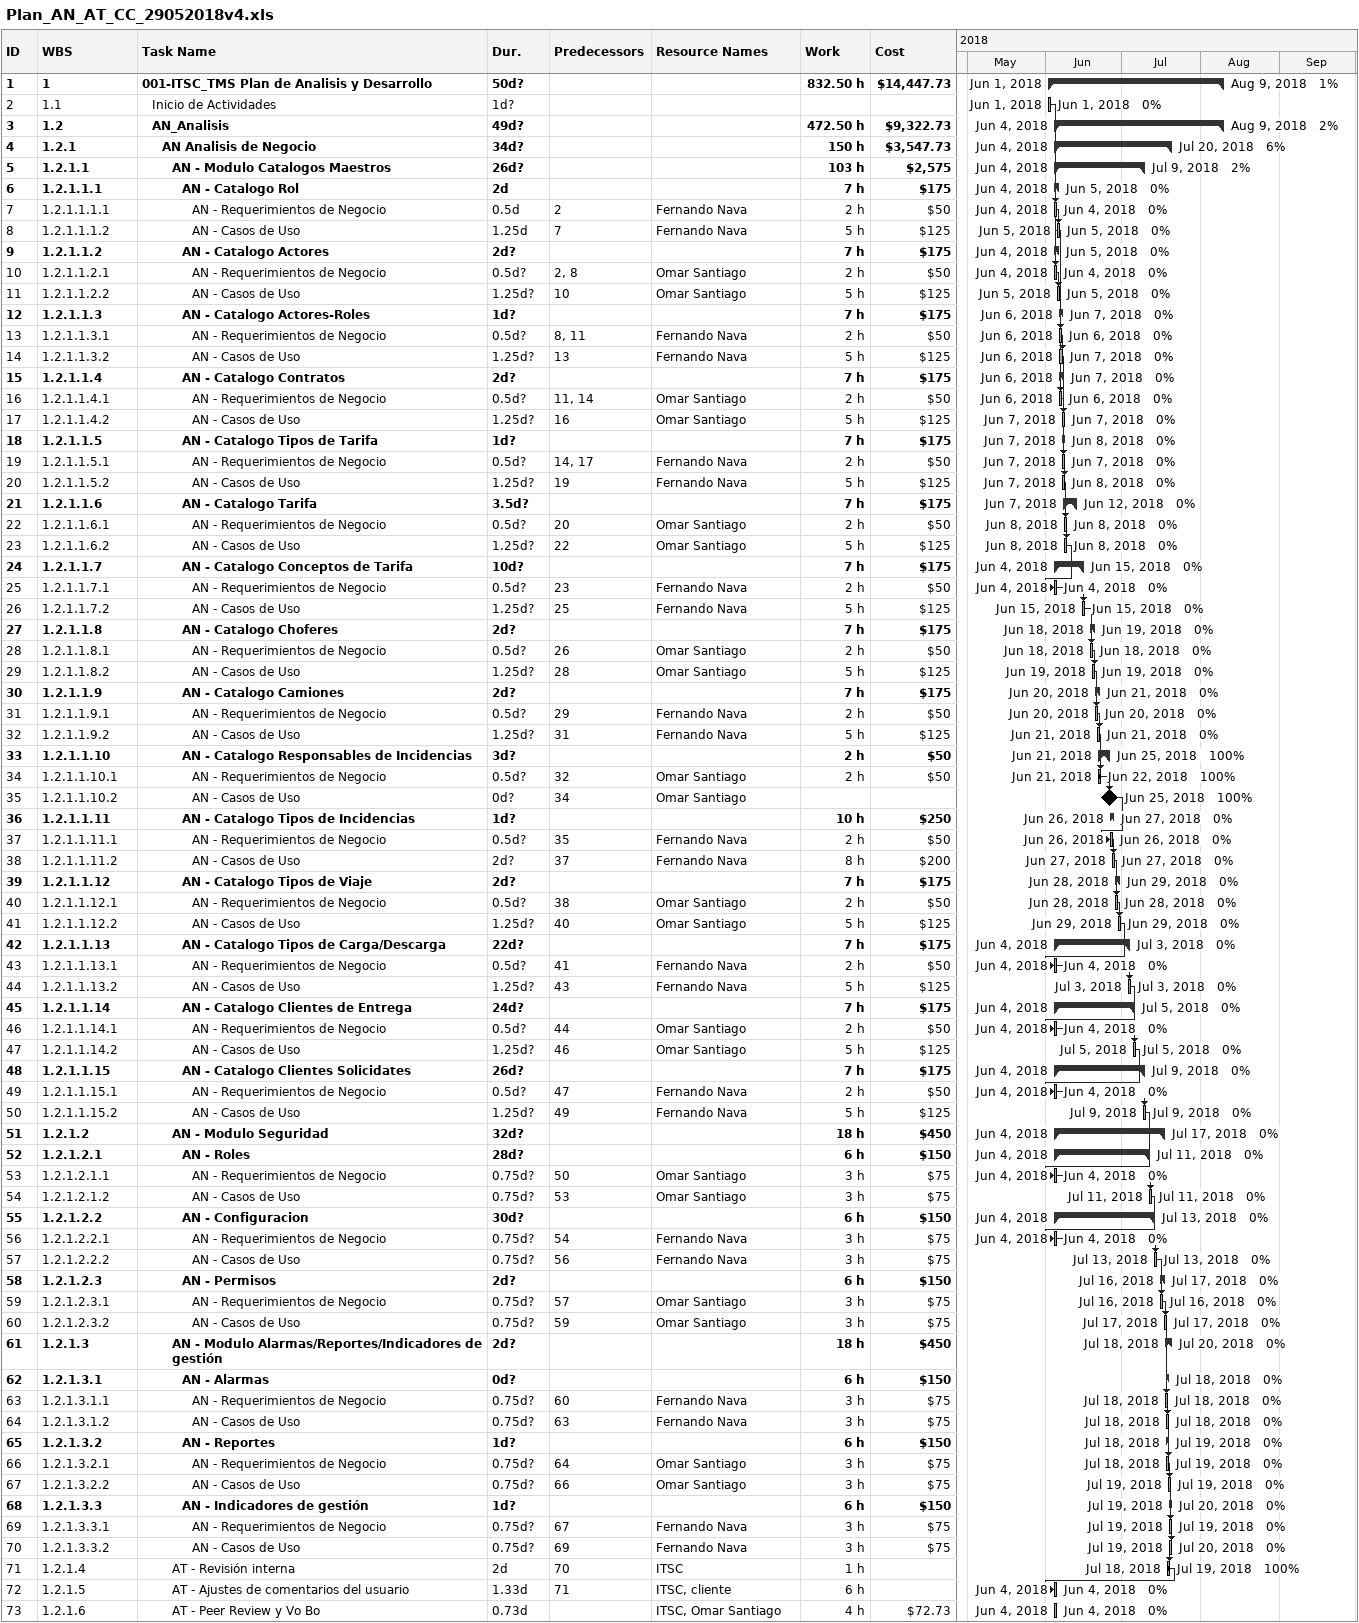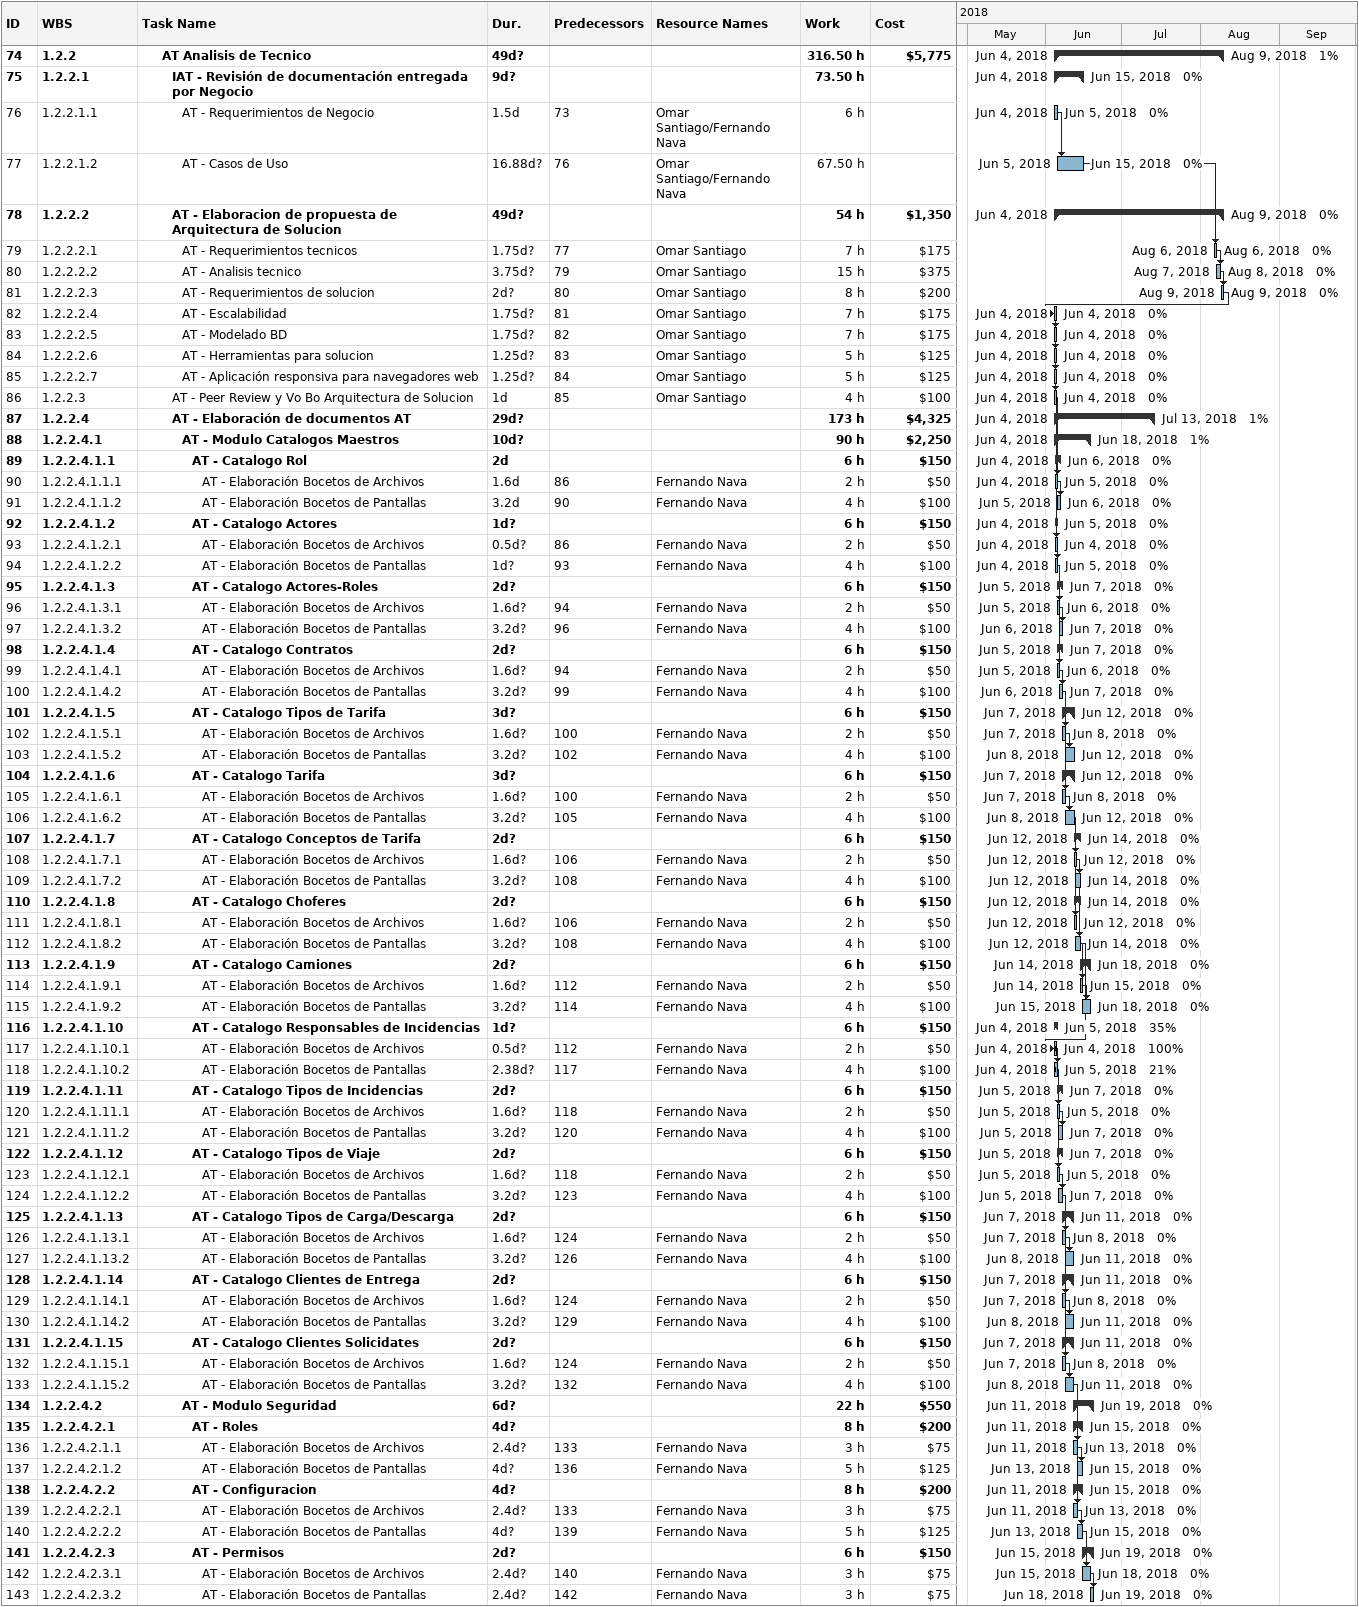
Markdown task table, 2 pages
Plan_AN_AT_CC_29052018v4.xls

| ID | WBS | Task | Duration | Start | Finish | Predecessors | Resources | % complete | Work (h) | Cost ($) |
|---|---|---|---|---|---|---|---|---|---|---|
| 1 | 1 | **001-ITSC_TMS Plan de Analisis y Desarrollo** | 50d? | 2018-06-01 | 2018-08-09 |  |  | 1 | 832.50 | 14447.73 |
| 2 | 1.1 | Inicio de Actividades | 1d? | 2018-06-01 | 2018-06-01 |  |  | 0 |  |  |
| 3 | 1.2 | **AN_Analisis** | 49d? | 2018-06-04 | 2018-08-09 |  |  | 2 | 472.50 | 9322.73 |
| 4 | 1.2.1 | **AN Analisis de Negocio** | 34d? | 2018-06-04 | 2018-07-20 |  |  | 6 | 150 | 3547.73 |
| 5 | 1.2.1.1 | **AN - Modulo Catalogos Maestros** | 26d? | 2018-06-04 | 2018-07-09 |  |  | 2 | 103 | 2575 |
| 6 | 1.2.1.1.1 | **AN - Catalogo Rol** | 2d | 2018-06-04 | 2018-06-05 |  |  | 0 | 7 | 175 |
| 7 | 1.2.1.1.1.1 | AN - Requerimientos de Negocio | 0.5d | 2018-06-04 | 2018-06-04 | 2 | Fernando Nava | 0 | 2 | 50 |
| 8 | 1.2.1.1.1.2 | AN - Casos de Uso | 1.25d | 2018-06-05 | 2018-06-05 | 7 | Fernando Nava | 0 | 5 | 125 |
| 9 | 1.2.1.1.2 | **AN - Catalogo Actores** | 2d? | 2018-06-04 | 2018-06-05 |  |  | 0 | 7 | 175 |
| 10 | 1.2.1.1.2.1 | AN - Requerimientos de Negocio | 0.5d? | 2018-06-04 | 2018-06-04 | 2, 8 | Omar Santiago | 0 | 2 | 50 |
| 11 | 1.2.1.1.2.2 | AN - Casos de Uso | 1.25d? | 2018-06-05 | 2018-06-05 | 10 | Omar Santiago | 0 | 5 | 125 |
| 12 | 1.2.1.1.3 | **AN - Catalogo Actores-Roles** | 1d? | 2018-06-06 | 2018-06-07 |  |  | 0 | 7 | 175 |
| 13 | 1.2.1.1.3.1 | AN - Requerimientos de Negocio | 0.5d? | 2018-06-06 | 2018-06-06 | 8, 11 | Fernando Nava | 0 | 2 | 50 |
| 14 | 1.2.1.1.3.2 | AN - Casos de Uso | 1.25d? | 2018-06-06 | 2018-06-07 | 13 | Fernando Nava | 0 | 5 | 125 |
| 15 | 1.2.1.1.4 | **AN - Catalogo Contratos** | 2d? | 2018-06-06 | 2018-06-07 |  |  | 0 | 7 | 175 |
| 16 | 1.2.1.1.4.1 | AN - Requerimientos de Negocio | 0.5d? | 2018-06-06 | 2018-06-06 | 11, 14 | Omar Santiago | 0 | 2 | 50 |
| 17 | 1.2.1.1.4.2 | AN - Casos de Uso | 1.25d? | 2018-06-07 | 2018-06-07 | 16 | Omar Santiago | 0 | 5 | 125 |
| 18 | 1.2.1.1.5 | **AN - Catalogo Tipos de Tarifa** | 1d? | 2018-06-07 | 2018-06-08 |  |  | 0 | 7 | 175 |
| 19 | 1.2.1.1.5.1 | AN - Requerimientos de Negocio | 0.5d? | 2018-06-07 | 2018-06-07 | 14, 17 | Fernando Nava | 0 | 2 | 50 |
| 20 | 1.2.1.1.5.2 | AN - Casos de Uso | 1.25d? | 2018-06-07 | 2018-06-08 | 19 | Fernando Nava | 0 | 5 | 125 |
| 21 | 1.2.1.1.6 | **AN - Catalogo Tarifa** | 3.5d? | 2018-06-07 | 2018-06-12 |  |  | 0 | 7 | 175 |
| 22 | 1.2.1.1.6.1 | AN - Requerimientos de Negocio | 0.5d? | 2018-06-08 | 2018-06-08 | 20 | Omar Santiago | 0 | 2 | 50 |
| 23 | 1.2.1.1.6.2 | AN - Casos de Uso | 1.25d? | 2018-06-08 | 2018-06-08 | 22 | Omar Santiago | 0 | 5 | 125 |
| 24 | 1.2.1.1.7 | **AN - Catalogo Conceptos de Tarifa** | 10d? | 2018-06-04 | 2018-06-15 |  |  | 0 | 7 | 175 |
| 25 | 1.2.1.1.7.1 | AN - Requerimientos de Negocio | 0.5d? | 2018-06-04 | 2018-06-04 | 23 | Fernando Nava | 0 | 2 | 50 |
| 26 | 1.2.1.1.7.2 | AN - Casos de Uso | 1.25d? | 2018-06-15 | 2018-06-15 | 25 | Fernando Nava | 0 | 5 | 125 |
| 27 | 1.2.1.1.8 | **AN - Catalogo Choferes** | 2d? | 2018-06-18 | 2018-06-19 |  |  | 0 | 7 | 175 |
| 28 | 1.2.1.1.8.1 | AN - Requerimientos de Negocio | 0.5d? | 2018-06-18 | 2018-06-18 | 26 | Omar Santiago | 0 | 2 | 50 |
| 29 | 1.2.1.1.8.2 | AN - Casos de Uso | 1.25d? | 2018-06-19 | 2018-06-19 | 28 | Omar Santiago | 0 | 5 | 125 |
| 30 | 1.2.1.1.9 | **AN - Catalogo Camiones** | 2d? | 2018-06-20 | 2018-06-21 |  |  | 0 | 7 | 175 |
| 31 | 1.2.1.1.9.1 | AN - Requerimientos de Negocio | 0.5d? | 2018-06-20 | 2018-06-20 | 29 | Fernando Nava | 0 | 2 | 50 |
| 32 | 1.2.1.1.9.2 | AN - Casos de Uso | 1.25d? | 2018-06-21 | 2018-06-21 | 31 | Fernando Nava | 0 | 5 | 125 |
| 33 | 1.2.1.1.10 | **AN - Catalogo Responsables de Incidencias** | 3d? | 2018-06-21 | 2018-06-25 |  |  | 100 | 2 | 50 |
| 34 | 1.2.1.1.10.1 | AN - Requerimientos de Negocio | 0.5d? | 2018-06-21 | 2018-06-22 | 32 | Omar Santiago | 100 | 2 | 50 |
| 35 | 1.2.1.1.10.2 | AN - Casos de Uso | 0d? | 2018-06-25 | 2018-06-25 | 34 | Omar Santiago | 100 |  |  |
| 36 | 1.2.1.1.11 | **AN - Catalogo Tipos de Incidencias** | 1d? | 2018-06-26 | 2018-06-27 |  |  | 0 | 10 | 250 |
| 37 | 1.2.1.1.11.1 | AN - Requerimientos de Negocio | 0.5d? | 2018-06-26 | 2018-06-26 | 35 | Fernando Nava | 0 | 2 | 50 |
| 38 | 1.2.1.1.11.2 | AN - Casos de Uso | 2d? | 2018-06-27 | 2018-06-27 | 37 | Fernando Nava | 0 | 8 | 200 |
| 39 | 1.2.1.1.12 | **AN - Catalogo Tipos de Viaje** | 2d? | 2018-06-28 | 2018-06-29 |  |  | 0 | 7 | 175 |
| 40 | 1.2.1.1.12.1 | AN - Requerimientos de Negocio | 0.5d? | 2018-06-28 | 2018-06-28 | 38 | Omar Santiago | 0 | 2 | 50 |
| 41 | 1.2.1.1.12.2 | AN - Casos de Uso | 1.25d? | 2018-06-29 | 2018-06-29 | 40 | Omar Santiago | 0 | 5 | 125 |
| 42 | 1.2.1.1.13 | **AN - Catalogo Tipos de Carga/Descarga** | 22d? | 2018-06-04 | 2018-07-03 |  |  | 0 | 7 | 175 |
| 43 | 1.2.1.1.13.1 | AN - Requerimientos de Negocio | 0.5d? | 2018-06-04 | 2018-06-04 | 41 | Fernando Nava | 0 | 2 | 50 |
| 44 | 1.2.1.1.13.2 | AN - Casos de Uso | 1.25d? | 2018-07-03 | 2018-07-03 | 43 | Fernando Nava | 0 | 5 | 125 |
| 45 | 1.2.1.1.14 | **AN - Catalogo Clientes de Entrega** | 24d? | 2018-06-04 | 2018-07-05 |  |  | 0 | 7 | 175 |
| 46 | 1.2.1.1.14.1 | AN - Requerimientos de Negocio | 0.5d? | 2018-06-04 | 2018-06-04 | 44 | Omar Santiago | 0 | 2 | 50 |
| 47 | 1.2.1.1.14.2 | AN - Casos de Uso | 1.25d? | 2018-07-05 | 2018-07-05 | 46 | Omar Santiago | 0 | 5 | 125 |
| 48 | 1.2.1.1.15 | **AN - Catalogo Clientes Solicidates** | 26d? | 2018-06-04 | 2018-07-09 |  |  | 0 | 7 | 175 |
| 49 | 1.2.1.1.15.1 | AN - Requerimientos de Negocio | 0.5d? | 2018-06-04 | 2018-06-04 | 47 | Fernando Nava | 0 | 2 | 50 |
| 50 | 1.2.1.1.15.2 | AN - Casos de Uso | 1.25d? | 2018-07-09 | 2018-07-09 | 49 | Fernando Nava | 0 | 5 | 125 |
| 51 | 1.2.1.2 | **AN - Modulo Seguridad** | 32d? | 2018-06-04 | 2018-07-17 |  |  | 0 | 18 | 450 |
| 52 | 1.2.1.2.1 | **AN - Roles** | 28d? | 2018-06-04 | 2018-07-11 |  |  | 0 | 6 | 150 |
| 53 | 1.2.1.2.1.1 | AN - Requerimientos de Negocio | 0.75d? | 2018-06-04 | 2018-06-04 | 50 | Omar Santiago | 0 | 3 | 75 |
| 54 | 1.2.1.2.1.2 | AN - Casos de Uso | 0.75d? | 2018-07-11 | 2018-07-11 | 53 | Omar Santiago | 0 | 3 | 75 |
| 55 | 1.2.1.2.2 | **AN - Configuracion** | 30d? | 2018-06-04 | 2018-07-13 |  |  | 0 | 6 | 150 |
| 56 | 1.2.1.2.2.1 | AN - Requerimientos de Negocio | 0.75d? | 2018-06-04 | 2018-06-04 | 54 | Fernando Nava | 0 | 3 | 75 |
| 57 | 1.2.1.2.2.2 | AN - Casos de Uso | 0.75d? | 2018-07-13 | 2018-07-13 | 56 | Fernando Nava | 0 | 3 | 75 |
| 58 | 1.2.1.2.3 | **AN - Permisos** | 2d? | 2018-07-16 | 2018-07-17 |  |  | 0 | 6 | 150 |
| 59 | 1.2.1.2.3.1 | AN - Requerimientos de Negocio | 0.75d? | 2018-07-16 | 2018-07-16 | 57 | Omar Santiago | 0 | 3 | 75 |
| 60 | 1.2.1.2.3.2 | AN - Casos de Uso | 0.75d? | 2018-07-17 | 2018-07-17 | 59 | Omar Santiago | 0 | 3 | 75 |
| 61 | 1.2.1.3 | **AN - Modulo Alarmas/Reportes/Indicadores de gestión** | 2d? | 2018-07-18 | 2018-07-20 |  |  | 0 | 18 | 450 |
| 62 | 1.2.1.3.1 | **AN - Alarmas** | 0d? | 2018-07-18 | 2018-07-18 |  |  | 0 | 6 | 150 |
| 63 | 1.2.1.3.1.1 | AN - Requerimientos de Negocio | 0.75d? | 2018-07-18 | 2018-07-18 | 60 | Fernando Nava | 0 | 3 | 75 |
| 64 | 1.2.1.3.1.2 | AN - Casos de Uso | 0.75d? | 2018-07-18 | 2018-07-18 | 63 | Fernando Nava | 0 | 3 | 75 |
| 65 | 1.2.1.3.2 | **AN - Reportes** | 1d? | 2018-07-18 | 2018-07-19 |  |  | 0 | 6 | 150 |
| 66 | 1.2.1.3.2.1 | AN - Requerimientos de Negocio | 0.75d? | 2018-07-18 | 2018-07-19 | 64 | Omar Santiago | 0 | 3 | 75 |
| 67 | 1.2.1.3.2.2 | AN - Casos de Uso | 0.75d? | 2018-07-19 | 2018-07-19 | 66 | Omar Santiago | 0 | 3 | 75 |
| 68 | 1.2.1.3.3 | **AN - Indicadores de gestión** | 1d? | 2018-07-19 | 2018-07-20 |  |  | 0 | 6 | 150 |
| 69 | 1.2.1.3.3.1 | AN - Requerimientos de Negocio | 0.75d? | 2018-07-19 | 2018-07-19 | 67 | Fernando Nava | 0 | 3 | 75 |
| 70 | 1.2.1.3.3.2 | AN - Casos de Uso | 0.75d? | 2018-07-19 | 2018-07-20 | 69 | Fernando Nava | 0 | 3 | 75 |
| 71 | 1.2.1.4 | AT - Revisión interna | 2d | 2018-07-18 | 2018-07-19 | 70 | ITSC | 100 | 1 |  |
| 72 | 1.2.1.5 | AT - Ajustes de comentarios del usuario | 1.33d | 2018-06-04 | 2018-06-04 | 71 | ITSC, cliente | 0 | 6 |  |
| 73 | 1.2.1.6 | AT - Peer Review y Vo Bo | 0.73d | 2018-06-04 | 2018-06-04 |  | ITSC, Omar Santiago | 0 | 4 | 72.73 |
| 74 | 1.2.2 | **AT Analisis de Tecnico** | 49d? | 2018-06-04 | 2018-08-09 |  |  | 1 | 316.50 | 5775 |
| 75 | 1.2.2.1 | **IAT - Revisión de documentación entregada por Negocio** | 9d? | 2018-06-04 | 2018-06-15 |  |  | 0 | 73.50 |  |
| 76 | 1.2.2.1.1 | AT - Requerimientos de Negocio | 1.5d | 2018-06-04 | 2018-06-05 | 73 | Omar Santiago/Fernando Nava | 0 | 6 |  |
| 77 | 1.2.2.1.2 | AT - Casos de Uso | 16.88d? | 2018-06-05 | 2018-06-15 | 76 | Omar Santiago/Fernando Nava | 0 | 67.50 |  |
| 78 | 1.2.2.2 | **AT - Elaboracion de propuesta de Arquitectura de Solucion** | 49d? | 2018-06-04 | 2018-08-09 |  |  | 0 | 54 | 1350 |
| 79 | 1.2.2.2.1 | AT - Requerimientos tecnicos | 1.75d? | 2018-08-06 | 2018-08-06 | 77 | Omar Santiago | 0 | 7 | 175 |
| 80 | 1.2.2.2.2 | AT - Analisis tecnico | 3.75d? | 2018-08-07 | 2018-08-08 | 79 | Omar Santiago | 0 | 15 | 375 |
| 81 | 1.2.2.2.3 | AT - Requerimientos de solucion | 2d? | 2018-08-09 | 2018-08-09 | 80 | Omar Santiago | 0 | 8 | 200 |
| 82 | 1.2.2.2.4 | AT - Escalabilidad | 1.75d? | 2018-06-04 | 2018-06-04 | 81 | Omar Santiago | 0 | 7 | 175 |
| 83 | 1.2.2.2.5 | AT - Modelado BD | 1.75d? | 2018-06-04 | 2018-06-04 | 82 | Omar Santiago | 0 | 7 | 175 |
| 84 | 1.2.2.2.6 | AT - Herramientas para solucion | 1.25d? | 2018-06-04 | 2018-06-04 | 83 | Omar Santiago | 0 | 5 | 125 |
| 85 | 1.2.2.2.7 | AT - Aplicación responsiva para navegadores web | 1.25d? | 2018-06-04 | 2018-06-04 | 84 | Omar Santiago | 0 | 5 | 125 |
| 86 | 1.2.2.3 | AT - Peer Review y Vo Bo Arquitectura de Solucion | 1d | 2018-06-04 | 2018-06-04 | 85 | Omar Santiago | 0 | 4 | 100 |
| 87 | 1.2.2.4 | **AT - Elaboración de documentos AT** | 29d? | 2018-06-04 | 2018-07-13 |  |  | 1 | 173 | 4325 |
| 88 | 1.2.2.4.1 | **AT - Modulo Catalogos Maestros** | 10d? | 2018-06-04 | 2018-06-18 |  |  | 1 | 90 | 2250 |
| 89 | 1.2.2.4.1.1 | **AT - Catalogo Rol** | 2d | 2018-06-04 | 2018-06-06 |  |  | 0 | 6 | 150 |
| 90 | 1.2.2.4.1.1.1 | AT - Elaboración Bocetos de Archivos | 1.6d | 2018-06-04 | 2018-06-05 | 86 | Fernando Nava | 0 | 2 | 50 |
| 91 | 1.2.2.4.1.1.2 | AT - Elaboración Bocetos de Pantallas | 3.2d | 2018-06-05 | 2018-06-06 | 90 | Fernando Nava | 0 | 4 | 100 |
| 92 | 1.2.2.4.1.2 | **AT - Catalogo Actores** | 1d? | 2018-06-04 | 2018-06-05 |  |  | 0 | 6 | 150 |
| 93 | 1.2.2.4.1.2.1 | AT - Elaboración Bocetos de Archivos | 0.5d? | 2018-06-04 | 2018-06-04 | 86 | Fernando Nava | 0 | 2 | 50 |
| 94 | 1.2.2.4.1.2.2 | AT - Elaboración Bocetos de Pantallas | 1d? | 2018-06-04 | 2018-06-05 | 93 | Fernando Nava | 0 | 4 | 100 |
| 95 | 1.2.2.4.1.3 | **AT - Catalogo Actores-Roles** | 2d? | 2018-06-05 | 2018-06-07 |  |  | 0 | 6 | 150 |
| 96 | 1.2.2.4.1.3.1 | AT - Elaboración Bocetos de Archivos | 1.6d? | 2018-06-05 | 2018-06-06 | 94 | Fernando Nava | 0 | 2 | 50 |
| 97 | 1.2.2.4.1.3.2 | AT - Elaboración Bocetos de Pantallas | 3.2d? | 2018-06-06 | 2018-06-07 | 96 | Fernando Nava | 0 | 4 | 100 |
| 98 | 1.2.2.4.1.4 | **AT - Catalogo Contratos** | 2d? | 2018-06-05 | 2018-06-07 |  |  | 0 | 6 | 150 |
| 99 | 1.2.2.4.1.4.1 | AT - Elaboración Bocetos de Archivos | 1.6d? | 2018-06-05 | 2018-06-06 | 94 | Fernando Nava | 0 | 2 | 50 |
| 100 | 1.2.2.4.1.4.2 | AT - Elaboración Bocetos de Pantallas | 3.2d? | 2018-06-06 | 2018-06-07 | 99 | Fernando Nava | 0 | 4 | 100 |
| 101 | 1.2.2.4.1.5 | **AT - Catalogo Tipos de Tarifa** | 3d? | 2018-06-07 | 2018-06-12 |  |  | 0 | 6 | 150 |
| 102 | 1.2.2.4.1.5.1 | AT - Elaboración Bocetos de Archivos | 1.6d? | 2018-06-07 | 2018-06-08 | 100 | Fernando Nava | 0 | 2 | 50 |
| 103 | 1.2.2.4.1.5.2 | AT - Elaboración Bocetos de Pantallas | 3.2d? | 2018-06-08 | 2018-06-12 | 102 | Fernando Nava | 0 | 4 | 100 |
| 104 | 1.2.2.4.1.6 | **AT - Catalogo Tarifa** | 3d? | 2018-06-07 | 2018-06-12 |  |  | 0 | 6 | 150 |
| 105 | 1.2.2.4.1.6.1 | AT - Elaboración Bocetos de Archivos | 1.6d? | 2018-06-07 | 2018-06-08 | 100 | Fernando Nava | 0 | 2 | 50 |
| 106 | 1.2.2.4.1.6.2 | AT - Elaboración Bocetos de Pantallas | 3.2d? | 2018-06-08 | 2018-06-12 | 105 | Fernando Nava | 0 | 4 | 100 |
| 107 | 1.2.2.4.1.7 | **AT - Catalogo Conceptos de Tarifa** | 2d? | 2018-06-12 | 2018-06-14 |  |  | 0 | 6 | 150 |
| 108 | 1.2.2.4.1.7.1 | AT - Elaboración Bocetos de Archivos | 1.6d? | 2018-06-12 | 2018-06-12 | 106 | Fernando Nava | 0 | 2 | 50 |
| 109 | 1.2.2.4.1.7.2 | AT - Elaboración Bocetos de Pantallas | 3.2d? | 2018-06-12 | 2018-06-14 | 108 | Fernando Nava | 0 | 4 | 100 |
| 110 | 1.2.2.4.1.8 | **AT - Catalogo Choferes** | 2d? | 2018-06-12 | 2018-06-14 |  |  | 0 | 6 | 150 |
| 111 | 1.2.2.4.1.8.1 | AT - Elaboración Bocetos de Archivos | 1.6d? | 2018-06-12 | 2018-06-12 | 106 | Fernando Nava | 0 | 2 | 50 |
| 112 | 1.2.2.4.1.8.2 | AT - Elaboración Bocetos de Pantallas | 3.2d? | 2018-06-12 | 2018-06-14 | 108 | Fernando Nava | 0 | 4 | 100 |
| 113 | 1.2.2.4.1.9 | **AT - Catalogo Camiones** | 2d? | 2018-06-14 | 2018-06-18 |  |  | 0 | 6 | 150 |
| 114 | 1.2.2.4.1.9.1 | AT - Elaboración Bocetos de Archivos | 1.6d? | 2018-06-14 | 2018-06-15 | 112 | Fernando Nava | 0 | 2 | 50 |
| 115 | 1.2.2.4.1.9.2 | AT - Elaboración Bocetos de Pantallas | 3.2d? | 2018-06-15 | 2018-06-18 | 114 | Fernando Nava | 0 | 4 | 100 |
| 116 | 1.2.2.4.1.10 | **AT - Catalogo Responsables de Incidencias** | 1d? | 2018-06-04 | 2018-06-05 |  |  | 35 | 6 | 150 |
| 117 | 1.2.2.4.1.10.1 | AT - Elaboración Bocetos de Archivos | 0.5d? | 2018-06-04 | 2018-06-04 | 112 | Fernando Nava | 100 | 2 | 50 |
| 118 | 1.2.2.4.1.10.2 | AT - Elaboración Bocetos de Pantallas | 2.38d? | 2018-06-04 | 2018-06-05 | 117 | Fernando Nava | 21 | 4 | 100 |
| 119 | 1.2.2.4.1.11 | **AT - Catalogo Tipos de Incidencias** | 2d? | 2018-06-05 | 2018-06-07 |  |  | 0 | 6 | 150 |
| 120 | 1.2.2.4.1.11.1 | AT - Elaboración Bocetos de Archivos | 1.6d? | 2018-06-05 | 2018-06-05 | 118 | Fernando Nava | 0 | 2 | 50 |
| 121 | 1.2.2.4.1.11.2 | AT - Elaboración Bocetos de Pantallas | 3.2d? | 2018-06-05 | 2018-06-07 | 120 | Fernando Nava | 0 | 4 | 100 |
| 122 | 1.2.2.4.1.12 | **AT - Catalogo Tipos de Viaje** | 2d? | 2018-06-05 | 2018-06-07 |  |  | 0 | 6 | 150 |
| 123 | 1.2.2.4.1.12.1 | AT - Elaboración Bocetos de Archivos | 1.6d? | 2018-06-05 | 2018-06-05 | 118 | Fernando Nava | 0 | 2 | 50 |
| 124 | 1.2.2.4.1.12.2 | AT - Elaboración Bocetos de Pantallas | 3.2d? | 2018-06-05 | 2018-06-07 | 123 | Fernando Nava | 0 | 4 | 100 |
| 125 | 1.2.2.4.1.13 | **AT - Catalogo Tipos de Carga/Descarga** | 2d? | 2018-06-07 | 2018-06-11 |  |  | 0 | 6 | 150 |
| 126 | 1.2.2.4.1.13.1 | AT - Elaboración Bocetos de Archivos | 1.6d? | 2018-06-07 | 2018-06-08 | 124 | Fernando Nava | 0 | 2 | 50 |
| 127 | 1.2.2.4.1.13.2 | AT - Elaboración Bocetos de Pantallas | 3.2d? | 2018-06-08 | 2018-06-11 | 126 | Fernando Nava | 0 | 4 | 100 |
| 128 | 1.2.2.4.1.14 | **AT - Catalogo Clientes de Entrega** | 2d? | 2018-06-07 | 2018-06-11 |  |  | 0 | 6 | 150 |
| 129 | 1.2.2.4.1.14.1 | AT - Elaboración Bocetos de Archivos | 1.6d? | 2018-06-07 | 2018-06-08 | 124 | Fernando Nava | 0 | 2 | 50 |
| 130 | 1.2.2.4.1.14.2 | AT - Elaboración Bocetos de Pantallas | 3.2d? | 2018-06-08 | 2018-06-11 | 129 | Fernando Nava | 0 | 4 | 100 |
| 131 | 1.2.2.4.1.15 | **AT - Catalogo Clientes Solicidates** | 2d? | 2018-06-07 | 2018-06-11 |  |  | 0 | 6 | 150 |
| 132 | 1.2.2.4.1.15.1 | AT - Elaboración Bocetos de Archivos | 1.6d? | 2018-06-07 | 2018-06-08 | 124 | Fernando Nava | 0 | 2 | 50 |
| 133 | 1.2.2.4.1.15.2 | AT - Elaboración Bocetos de Pantallas | 3.2d? | 2018-06-08 | 2018-06-11 | 132 | Fernando Nava | 0 | 4 | 100 |
| 134 | 1.2.2.4.2 | **AT - Modulo Seguridad** | 6d? | 2018-06-11 | 2018-06-19 |  |  | 0 | 22 | 550 |
| 135 | 1.2.2.4.2.1 | **AT - Roles** | 4d? | 2018-06-11 | 2018-06-15 |  |  | 0 | 8 | 200 |
| 136 | 1.2.2.4.2.1.1 | AT - Elaboración Bocetos de Archivos | 2.4d? | 2018-06-11 | 2018-06-13 | 133 | Fernando Nava | 0 | 3 | 75 |
| 137 | 1.2.2.4.2.1.2 | AT - Elaboración Bocetos de Pantallas | 4d? | 2018-06-13 | 2018-06-15 | 136 | Fernando Nava | 0 | 5 | 125 |
| 138 | 1.2.2.4.2.2 | **AT - Configuracion** | 4d? | 2018-06-11 | 2018-06-15 |  |  | 0 | 8 | 200 |
| 139 | 1.2.2.4.2.2.1 | AT - Elaboración Bocetos de Archivos | 2.4d? | 2018-06-11 | 2018-06-13 | 133 | Fernando Nava | 0 | 3 | 75 |
| 140 | 1.2.2.4.2.2.2 | AT - Elaboración Bocetos de Pantallas | 4d? | 2018-06-13 | 2018-06-15 | 139 | Fernando Nava | 0 | 5 | 125 |
| 141 | 1.2.2.4.2.3 | **AT - Permisos** | 2d? | 2018-06-15 | 2018-06-19 |  |  | 0 | 6 | 150 |
| 142 | 1.2.2.4.2.3.1 | AT - Elaboración Bocetos de Archivos | 2.4d? | 2018-06-15 | 2018-06-18 | 140 | Fernando Nava | 0 | 3 | 75 |
| 143 | 1.2.2.4.2.3.2 | AT - Elaboración Bocetos de Pantallas | 2.4d? | 2018-06-18 | 2018-06-19 | 142 | Fernando Nava | 0 | 3 | 75 |
